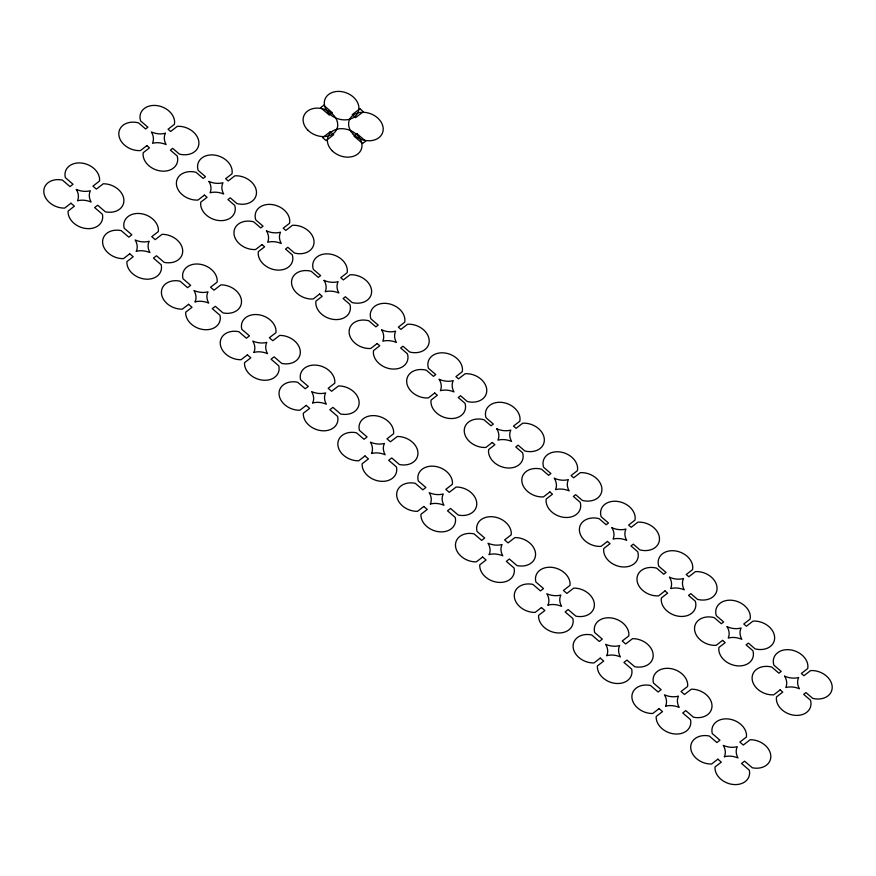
<?xml version="1.0" encoding="UTF-8"?>
<svg xmlns="http://www.w3.org/2000/svg" width="876" height="876" viewBox="0 0 876 876"><rect width="100%" height="100%" fill="white"/><g stroke="black" fill="none" stroke-linecap="round" stroke-linejoin="round"><path stroke-width="1.31" d="M70.945 203.232L64.649 208.094A17.794 13.633 21.1 0 1 43.822 192.249A17.794 13.633 21.1 0 1 62.393 180.073L69.992 186.599L73.026 184.256L65.371 177.675A17.794 13.633 21.1 0 1 81.271 163.013A17.794 13.633 21.1 0 1 99.525 181.047L92.933 186.139L96.382 189.106L103.269 183.785A17.794 13.633 21.1 0 1 123.877 199.706A17.794 13.633 21.1 0 1 105.361 211.828L97.685 205.225L94.641 207.579L102.372 214.215A17.794 13.633 21.1 0 1 86.549 228.57A17.794 13.633 21.1 0 1 68.087 211.072L74.394 206.199L70.945 203.232M146.861 145.624L140.445 150.584A17.794 13.633 21.1 0 1 118.829 134.652A17.794 13.633 21.1 0 1 138.496 122.848L145.602 128.958L147.902 127.195L140.598 120.921A17.794 13.633 21.1 0 1 156.322 105.525A17.794 13.633 21.1 0 1 174.412 124.326L168.05 129.243L170.645 131.477L177.302 126.341A17.794 13.633 21.1 0 1 198.885 142.219A17.794 13.633 21.1 0 1 179.394 154.121L172.671 148.34L170.382 150.114L177.171 155.95A17.794 13.633 21.1 0 1 161.469 171.083A17.794 13.633 21.1 0 1 143.204 152.698L149.468 147.858L146.861 145.624M204.436 195.096L198.02 200.056A17.794 13.633 21.1 0 1 176.404 184.124A17.794 13.633 21.1 0 1 196.06 172.32L203.177 178.441L205.466 176.667L198.173 170.393A17.794 13.633 21.1 0 1 213.897 155.008A17.794 13.633 21.1 0 1 231.987 173.809L225.625 178.715L228.22 180.96L234.867 175.813A17.794 13.633 21.1 0 1 256.46 191.691A17.794 13.633 21.1 0 1 236.969 203.604L230.246 197.823L227.957 199.586L234.746 205.422A17.794 13.633 21.1 0 1 219.044 220.555A17.794 13.633 21.1 0 1 200.779 202.17L207.043 197.33L204.436 195.096M129.757 253.777L123.461 258.639A17.794 13.633 21.1 0 1 102.634 242.794A17.794 13.633 21.1 0 1 121.206 230.618L128.794 237.144L131.838 234.79L124.184 228.22A17.794 13.633 21.1 0 1 140.083 213.547A17.794 13.633 21.1 0 1 158.337 231.593L151.745 236.673L155.194 239.641L162.082 234.33A17.794 13.633 21.1 0 1 182.679 250.251A17.794 13.633 21.1 0 1 164.173 262.373L156.497 255.77L153.453 258.113L161.184 264.76A17.794 13.633 21.1 0 1 145.361 279.115A17.794 13.633 21.1 0 1 126.9 261.617L133.207 256.745L129.757 253.777M330.263 131.728L322.631 137.62L326.08 140.587L333.712 134.696L330.263 131.728M262.012 244.579L255.595 249.529A17.794 13.633 21.1 0 1 233.969 233.607A17.794 13.633 21.1 0 1 253.635 221.792L260.752 227.913L263.041 226.15L255.748 219.876A17.794 13.633 21.1 0 1 271.472 204.48A17.794 13.633 21.1 0 1 289.551 223.281L283.189 228.198L285.795 230.432L292.442 225.296A17.794 13.633 21.1 0 1 314.024 241.174A17.794 13.633 21.1 0 1 294.544 253.076L287.81 247.295L285.521 249.069L292.321 254.905A17.794 13.633 21.1 0 1 276.619 270.027A17.794 13.633 21.1 0 1 258.343 251.642L264.607 246.813L262.012 244.579M188.57 304.311L182.274 309.173A17.794 13.633 21.1 0 1 161.447 293.329A17.794 13.633 21.1 0 1 180.018 281.152L187.606 287.678L190.65 285.335L182.996 278.754A17.794 13.633 21.1 0 1 198.885 264.092A17.794 13.633 21.1 0 1 217.138 282.127L210.547 287.219L214.007 290.186L220.894 284.864A17.794 13.633 21.1 0 1 241.491 300.786A17.794 13.633 21.1 0 1 222.986 312.907L215.299 306.304L212.266 308.659L219.996 315.294A17.794 13.633 21.1 0 1 204.174 329.65A17.794 13.633 21.1 0 1 185.712 312.152L192.019 307.279L188.57 304.311M319.587 294.051L313.17 299.012A17.794 13.633 21.1 0 1 291.544 283.079A17.794 13.633 21.1 0 1 311.21 271.275L318.327 277.385L320.616 275.622L313.323 269.348A17.794 13.633 21.1 0 1 329.037 253.952A17.794 13.633 21.1 0 1 347.126 272.764L340.764 277.67L343.359 279.904L350.017 274.768A17.794 13.633 21.1 0 1 371.599 290.646A17.794 13.633 21.1 0 1 352.108 302.548L345.385 296.767L343.096 298.541L349.885 304.377A17.794 13.633 21.1 0 1 334.194 319.51A17.794 13.633 21.1 0 1 315.918 301.125L322.182 296.285L319.587 294.051M247.382 354.857L241.086 359.718A17.794 13.633 21.1 0 1 220.259 343.874A17.794 13.633 21.1 0 1 238.83 331.697L246.419 338.224L249.463 335.869L241.809 329.299A17.794 13.633 21.1 0 1 257.697 314.626A17.794 13.633 21.1 0 1 275.951 332.672L269.359 337.753L272.808 340.72L279.696 335.409A17.794 13.633 21.1 0 1 300.304 351.331A17.794 13.633 21.1 0 1 281.798 363.452L274.111 356.85L271.067 359.193L278.798 365.84A17.794 13.633 21.1 0 1 262.986 380.195A17.794 13.633 21.1 0 1 244.524 362.697L250.832 357.824L247.382 354.857M377.162 343.523L370.734 348.484A17.794 13.633 21.1 0 1 349.119 332.551A17.794 13.633 21.1 0 1 368.785 320.747L375.903 326.868L378.191 325.095L370.887 318.831A17.794 13.633 21.1 0 1 386.612 303.435A17.794 13.633 21.1 0 1 404.701 322.237L398.339 327.153L400.934 329.387L407.592 324.24A17.794 13.633 21.1 0 1 429.174 340.118A17.794 13.633 21.1 0 1 409.683 352.032L402.96 346.25L400.671 348.013L407.46 353.849A17.794 13.633 21.1 0 1 391.758 368.982A17.794 13.633 21.1 0 1 373.494 350.597L379.757 345.757L377.162 343.523M306.184 405.391L299.899 410.253A17.794 13.633 21.1 0 1 279.061 394.408A17.794 13.633 21.1 0 1 297.632 382.232L305.231 388.758L308.275 386.415L300.621 379.834A17.794 13.633 21.1 0 1 316.51 365.172A17.794 13.633 21.1 0 1 334.763 383.206L328.171 388.298L331.621 391.265L338.508 385.944A17.794 13.633 21.1 0 1 359.116 401.865A17.794 13.633 21.1 0 1 340.611 413.987L332.924 407.384L329.88 409.738L337.61 416.374A17.794 13.633 21.1 0 1 321.788 430.729A17.794 13.633 21.1 0 1 303.337 413.231L309.644 408.358L306.184 405.391M434.726 393.006L428.309 397.956A17.794 13.633 21.1 0 1 406.694 382.035A17.794 13.633 21.1 0 1 426.349 370.22L433.467 376.341L435.755 374.578L428.463 368.303A17.794 13.633 21.1 0 1 444.187 352.908A17.794 13.633 21.1 0 1 462.276 371.709L455.914 376.625L458.509 378.859L465.167 373.724A17.794 13.633 21.1 0 1 486.749 389.601A17.794 13.633 21.1 0 1 467.258 401.504L460.535 395.722L458.247 397.496L465.036 403.332A17.794 13.633 21.1 0 1 449.333 418.465A17.794 13.633 21.1 0 1 431.069 400.069L437.332 395.24L434.726 393.006M364.996 455.936L358.711 460.798A17.794 13.633 21.1 0 1 337.873 444.953A17.794 13.633 21.1 0 1 356.444 432.777L364.044 439.303L367.077 436.96L359.434 430.379A17.794 13.633 21.1 0 1 375.322 415.706A17.794 13.633 21.1 0 1 393.576 433.751L386.984 438.843L390.433 441.8L397.321 436.489A17.794 13.633 21.1 0 1 417.929 452.41A17.794 13.633 21.1 0 1 399.412 464.532L391.736 457.929L388.692 460.272L396.423 466.919A17.794 13.633 21.1 0 1 380.6 481.274A17.794 13.633 21.1 0 1 362.138 463.776L368.457 458.904L364.996 455.936M492.301 442.479L485.884 447.439A17.794 13.633 21.1 0 1 464.258 431.507A17.794 13.633 21.1 0 1 483.924 419.703L491.042 425.813L493.33 424.05L486.038 417.775A17.794 13.633 21.1 0 1 501.762 402.38A17.794 13.633 21.1 0 1 519.84 421.192L513.478 426.097L516.084 428.331L522.731 423.196A17.794 13.633 21.1 0 1 544.314 439.073A17.794 13.633 21.1 0 1 524.833 450.976L518.099 445.194L515.811 446.968L522.611 452.804A17.794 13.633 21.1 0 1 506.908 467.937A17.794 13.633 21.1 0 1 488.644 449.552L494.896 444.712L492.301 442.479M423.809 506.47L417.513 511.332A17.794 13.633 21.1 0 1 396.686 495.488A17.794 13.633 21.1 0 1 415.257 483.311L422.845 489.837L425.889 487.494L418.235 480.913A17.794 13.633 21.1 0 1 434.135 466.251A17.794 13.633 21.1 0 1 452.388 484.286L445.796 489.377L449.246 492.345L456.133 487.023A17.794 13.633 21.1 0 1 476.741 502.944A17.794 13.633 21.1 0 1 458.225 515.066L450.549 508.463L447.505 510.817L455.235 517.453A17.794 13.633 21.1 0 1 439.413 531.809A17.794 13.633 21.1 0 1 420.951 514.311L427.258 509.438L423.809 506.47M549.876 491.951L543.459 496.911A17.794 13.633 21.1 0 1 521.833 480.979A17.794 13.633 21.1 0 1 541.499 469.175L548.617 475.296L550.905 473.522L543.613 467.258A17.794 13.633 21.1 0 1 559.326 451.863A17.794 13.633 21.1 0 1 577.415 470.664L571.053 475.58L573.649 477.814L580.306 472.668A17.794 13.633 21.1 0 1 601.889 488.545A17.794 13.633 21.1 0 1 582.398 500.459L575.674 494.677L573.386 496.44L580.186 502.287A17.794 13.633 21.1 0 1 564.483 517.409A17.794 13.633 21.1 0 1 546.208 499.024L552.471 494.184L549.876 491.951M482.621 557.016L476.325 561.877A17.794 13.633 21.1 0 1 455.498 546.033A17.794 13.633 21.1 0 1 474.069 533.856L481.658 540.382L484.702 538.039L477.048 531.458A17.794 13.633 21.1 0 1 492.947 516.785A17.794 13.633 21.1 0 1 511.201 534.831L504.609 539.923L508.058 542.89L514.946 537.568A17.794 13.633 21.1 0 1 535.543 553.49A17.794 13.633 21.1 0 1 517.037 565.611L509.35 559.008L506.317 561.352L514.048 567.998A17.794 13.633 21.1 0 1 498.225 582.354A17.794 13.633 21.1 0 1 479.763 564.856L486.07 559.983L482.621 557.016M607.451 541.434L601.024 546.383A17.794 13.633 21.1 0 1 579.408 530.462A17.794 13.633 21.1 0 1 599.075 518.647L606.192 524.768L608.481 523.005L601.177 516.731A17.794 13.633 21.1 0 1 616.901 501.335A17.794 13.633 21.1 0 1 634.99 520.136L628.629 525.053L631.224 527.286L637.881 522.151A17.794 13.633 21.1 0 1 659.464 538.028A17.794 13.633 21.1 0 1 639.973 549.931L633.249 544.149L630.961 545.923L637.75 551.76A17.794 13.633 21.1 0 1 622.048 566.892A17.794 13.633 21.1 0 1 603.783 548.496L610.046 543.668L607.451 541.434M541.434 607.55L535.137 612.412A17.794 13.633 21.1 0 1 514.311 596.567A17.794 13.633 21.1 0 1 532.882 584.391L540.47 590.917L543.514 588.573L535.86 581.992A17.794 13.633 21.1 0 1 551.749 567.33A17.794 13.633 21.1 0 1 570.002 585.365L563.41 590.457L566.871 593.424L573.758 588.103A17.794 13.633 21.1 0 1 594.355 604.024A17.794 13.633 21.1 0 1 575.85 616.146L568.163 609.543L565.13 611.897L572.86 618.533A17.794 13.633 21.1 0 1 557.037 632.888A17.794 13.633 21.1 0 1 538.576 615.401L544.883 610.517L541.434 607.55M665.015 590.906L658.599 595.866A17.794 13.633 21.1 0 1 636.983 579.934A17.794 13.633 21.1 0 1 656.639 568.13L663.756 574.24L666.045 572.477L658.752 566.203A17.794 13.633 21.1 0 1 674.476 550.807A17.794 13.633 21.1 0 1 692.566 569.619L686.204 574.525L688.799 576.758L695.456 571.623A17.794 13.633 21.1 0 1 717.039 587.5A17.794 13.633 21.1 0 1 697.548 599.403L690.825 593.632L688.536 595.395L695.325 601.232A17.794 13.633 21.1 0 1 679.623 616.365A17.794 13.633 21.1 0 1 661.358 597.98L667.622 593.14L665.015 590.906M600.246 658.095L593.95 662.957A17.794 13.633 21.1 0 1 573.123 647.112A17.794 13.633 21.1 0 1 591.694 634.936L599.283 641.462L602.327 639.119L594.673 632.538A17.794 13.633 21.1 0 1 610.561 617.865A17.794 13.633 21.1 0 1 628.815 635.91L622.223 641.002L625.672 643.97L632.56 638.648A17.794 13.633 21.1 0 1 653.168 654.569A17.794 13.633 21.1 0 1 634.662 666.691L626.975 660.088L623.931 662.431L631.662 669.078A17.794 13.633 21.1 0 1 615.85 683.433A17.794 13.633 21.1 0 1 597.388 665.935L603.695 661.062L600.246 658.095M722.59 640.378L716.174 645.338A17.794 13.633 21.1 0 1 694.548 629.406A17.794 13.633 21.1 0 1 714.214 617.602L721.331 623.723L723.62 621.949L716.327 615.686A17.794 13.633 21.1 0 1 732.051 600.29A17.794 13.633 21.1 0 1 750.13 619.091L743.768 624.008L746.374 626.241L753.021 621.095A17.794 13.633 21.1 0 1 774.614 636.972A17.794 13.633 21.1 0 1 755.123 648.886L748.389 643.104L746.1 644.867L752.9 650.715A17.794 13.633 21.1 0 1 737.198 665.837A17.794 13.633 21.1 0 1 718.933 647.452L725.186 642.612L722.59 640.378M659.048 708.629L652.762 713.491A17.794 13.633 21.1 0 1 631.924 697.646A17.794 13.633 21.1 0 1 650.496 685.47L658.095 691.996L661.139 689.653L653.485 683.072A17.794 13.633 21.1 0 1 669.373 668.41A17.794 13.633 21.1 0 1 687.627 686.445L681.035 691.536L684.485 694.504L691.372 689.182A17.794 13.633 21.1 0 1 711.98 705.103A17.794 13.633 21.1 0 1 693.474 717.225L685.788 710.622L682.743 712.976L690.474 719.612A17.794 13.633 21.1 0 1 674.651 733.968A17.794 13.633 21.1 0 1 656.201 716.48L662.508 711.597L659.048 708.629M780.166 689.861L773.749 694.821A17.794 13.633 21.1 0 1 752.123 678.889A17.794 13.633 21.1 0 1 771.789 667.074L778.906 673.195L781.195 671.432L773.902 665.158A17.794 13.633 21.1 0 1 789.615 649.762A17.794 13.633 21.1 0 1 807.705 668.563L801.343 673.48L803.938 675.714L810.596 670.578A17.794 13.633 21.1 0 1 832.178 686.455A17.794 13.633 21.1 0 1 812.687 698.358L805.964 692.577L803.675 694.35L810.475 700.187A17.794 13.633 21.1 0 1 794.773 715.32A17.794 13.633 21.1 0 1 776.497 696.924L782.761 692.095L780.166 689.861M717.86 759.174L711.575 764.036A17.794 13.633 21.1 0 1 690.737 748.192A17.794 13.633 21.1 0 1 709.308 736.015L716.907 742.541L719.941 740.198L712.298 733.617A17.794 13.633 21.1 0 1 728.186 718.944A17.794 13.633 21.1 0 1 746.44 736.99L739.848 742.082L743.297 745.049L750.184 739.727A17.794 13.633 21.1 0 1 770.792 755.649A17.794 13.633 21.1 0 1 752.276 767.77L744.6 761.167L741.556 763.511L749.287 770.157A17.794 13.633 21.1 0 1 733.464 784.513A17.794 13.633 21.1 0 1 715.002 767.015L721.32 762.142L717.86 759.174M323.682 105.295L320.638 107.649L329.299 115.095L332.343 112.752L323.682 105.295M359.872 108.733L352.24 114.636L355.689 117.603L363.321 111.701L359.872 108.733M356.992 133.721L353.948 136.065L362.62 143.511L365.653 141.167L356.992 133.721M353.269 134.258A17.794 13.633 21.1 0 0 382.473 133.01A17.794 13.633 21.1 0 0 361.952 112.303A17.794 13.633 21.1 0 0 353.269 134.258M328.971 113.376A17.794 13.633 21.1 0 0 358.175 112.128A17.794 13.633 21.1 0 0 337.654 91.411A17.794 13.633 21.1 0 0 328.971 113.376M332.059 150.65A17.794 13.633 21.1 0 0 361.262 149.391A17.794 13.633 21.1 0 0 340.742 128.684A17.794 13.633 21.1 0 0 332.059 150.65M307.783 130.086A17.794 13.633 21.1 0 0 336.986 128.838A17.794 13.633 21.1 0 0 316.466 108.131A17.794 13.633 21.1 0 0 307.783 130.086M165.389 133.24A17.794 13.633 21.1 0 0 166.111 144.551A17.794 13.633 21.1 0 0 152.501 143.303A17.794 13.633 21.1 0 0 151.351 131.958A17.794 13.633 21.1 0 0 165.389 133.24M76.343 189.435A17.794 13.633 21.1 0 0 90.381 190.727A17.794 13.633 21.1 0 0 91.104 202.028A17.794 13.633 21.1 0 0 77.493 200.779A17.794 13.633 21.1 0 0 76.343 189.435M136.306 251.324A17.794 13.633 21.1 0 0 135.145 239.98A17.794 13.633 21.1 0 0 149.194 241.261A17.794 13.633 21.1 0 0 149.916 252.573A17.794 13.633 21.1 0 0 136.306 251.324M195.118 301.859A17.794 13.633 21.1 0 0 193.957 290.514A17.794 13.633 21.1 0 0 207.995 291.807A17.794 13.633 21.1 0 0 208.729 303.107A17.794 13.633 21.1 0 0 195.118 301.859M253.92 352.404A17.794 13.633 21.1 0 0 252.77 341.06A17.794 13.633 21.1 0 0 266.808 342.341A17.794 13.633 21.1 0 0 267.53 353.652A17.794 13.633 21.1 0 0 253.92 352.404M312.732 402.938A17.794 13.633 21.1 0 0 311.582 391.594A17.794 13.633 21.1 0 0 325.62 392.886A17.794 13.633 21.1 0 0 326.343 404.186A17.794 13.633 21.1 0 0 312.732 402.938M371.544 453.483A17.794 13.633 21.1 0 0 370.395 442.139A17.794 13.633 21.1 0 0 384.433 443.42A17.794 13.633 21.1 0 0 385.155 454.732A17.794 13.633 21.1 0 0 371.544 453.483M430.357 504.018A17.794 13.633 21.1 0 0 429.207 492.673A17.794 13.633 21.1 0 0 443.245 493.965A17.794 13.633 21.1 0 0 443.968 505.266A17.794 13.633 21.1 0 0 430.357 504.018M489.169 554.563A17.794 13.633 21.1 0 0 488.009 543.219A17.794 13.633 21.1 0 0 502.058 544.5A17.794 13.633 21.1 0 0 502.78 555.811A17.794 13.633 21.1 0 0 489.169 554.563M547.982 605.097A17.794 13.633 21.1 0 0 546.821 593.753A17.794 13.633 21.1 0 0 560.859 595.045A17.794 13.633 21.1 0 0 561.593 606.345A17.794 13.633 21.1 0 0 547.982 605.097M606.783 655.642A17.794 13.633 21.1 0 0 605.634 644.298A17.794 13.633 21.1 0 0 619.671 645.579A17.794 13.633 21.1 0 0 620.394 656.89A17.794 13.633 21.1 0 0 606.783 655.642M665.596 706.187A17.794 13.633 21.1 0 0 664.446 694.832A17.794 13.633 21.1 0 0 678.484 696.124A17.794 13.633 21.1 0 0 679.207 707.425A17.794 13.633 21.1 0 0 665.596 706.187M724.408 756.722A17.794 13.633 21.1 0 0 723.258 745.377A17.794 13.633 21.1 0 0 737.296 746.659A17.794 13.633 21.1 0 0 738.019 757.97A17.794 13.633 21.1 0 0 724.408 756.722M208.926 181.431A17.794 13.633 21.1 0 0 222.964 182.723A17.794 13.633 21.1 0 0 223.687 194.023A17.794 13.633 21.1 0 0 210.076 192.775A17.794 13.633 21.1 0 0 208.926 181.431M266.501 230.903A17.794 13.633 21.1 0 0 280.539 232.195A17.794 13.633 21.1 0 0 281.262 243.495A17.794 13.633 21.1 0 0 267.651 242.247A17.794 13.633 21.1 0 0 266.501 230.903M324.065 280.386A17.794 13.633 21.1 0 0 338.114 281.667A17.794 13.633 21.1 0 0 338.837 292.978A17.794 13.633 21.1 0 0 325.226 291.73A17.794 13.633 21.1 0 0 324.065 280.386M381.64 329.858A17.794 13.633 21.1 0 0 395.678 331.15A17.794 13.633 21.1 0 0 396.401 342.45A17.794 13.633 21.1 0 0 382.79 341.202A17.794 13.633 21.1 0 0 381.64 329.858M439.215 379.33A17.794 13.633 21.1 0 0 453.253 380.622A17.794 13.633 21.1 0 0 453.976 391.922A17.794 13.633 21.1 0 0 440.365 390.685A17.794 13.633 21.1 0 0 439.215 379.33M496.791 428.813A17.794 13.633 21.1 0 0 510.828 430.094A17.794 13.633 21.1 0 0 511.551 441.405A17.794 13.633 21.1 0 0 497.94 440.157A17.794 13.633 21.1 0 0 496.791 428.813M554.355 478.285A17.794 13.633 21.1 0 0 568.404 479.577A17.794 13.633 21.1 0 0 569.126 490.878A17.794 13.633 21.1 0 0 555.515 489.629A17.794 13.633 21.1 0 0 554.355 478.285M611.93 527.757A17.794 13.633 21.1 0 0 625.968 529.049A17.794 13.633 21.1 0 0 626.69 540.35A17.794 13.633 21.1 0 0 613.08 539.112A17.794 13.633 21.1 0 0 611.93 527.757M669.505 577.24A17.794 13.633 21.1 0 0 683.543 578.521A17.794 13.633 21.1 0 0 684.265 589.833A17.794 13.633 21.1 0 0 670.655 588.584A17.794 13.633 21.1 0 0 669.505 577.24M727.08 626.712A17.794 13.633 21.1 0 0 741.118 628.004A17.794 13.633 21.1 0 0 741.841 639.305A17.794 13.633 21.1 0 0 728.23 638.057A17.794 13.633 21.1 0 0 727.08 626.712M784.644 676.184A17.794 13.633 21.1 0 0 798.693 677.476A17.794 13.633 21.1 0 0 799.416 688.777A17.794 13.633 21.1 0 0 785.805 687.54A17.794 13.633 21.1 0 0 784.644 676.184"/></g></svg>
